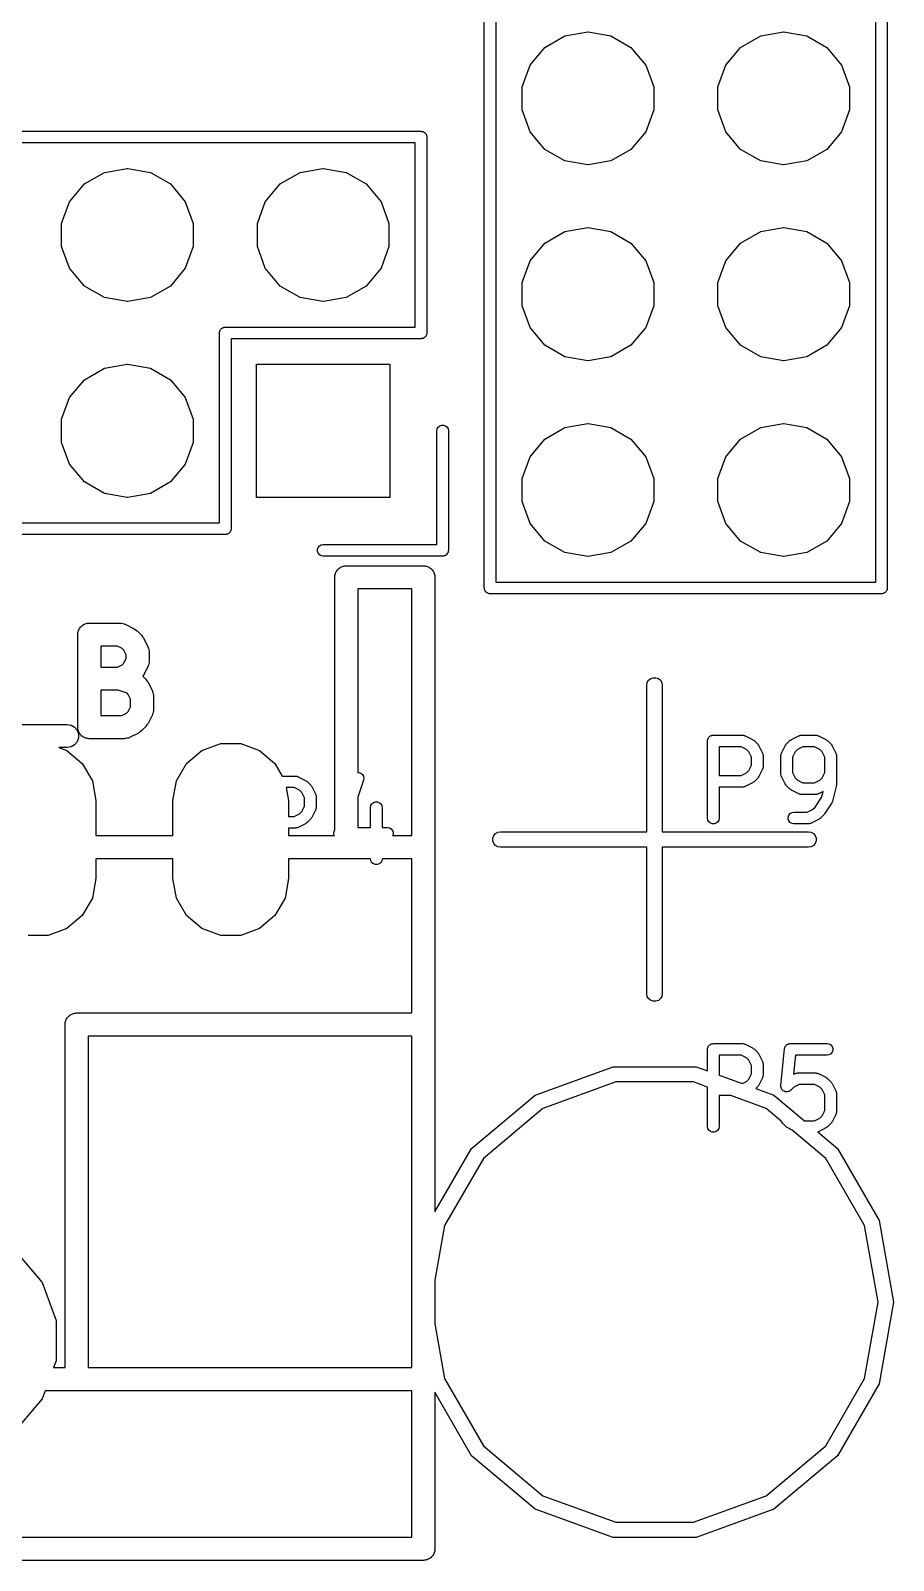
# Model space of a CAD drawing. Extents: x -2.2 to 86.5, y -78.6 to 9.2.
# Drawn here: x 64.9 to 76.1, y -75.35 to -55.51 of the extents above; entities that cross this region are included whole.
import ezdxf

# ---------------------------------------------------------------- set-up
doc = ezdxf.new("R2010")
doc.units = 0
doc.header["$MEASUREMENT"] = 0
doc.layers.add('BLACK', color=7, linetype='CONTINUOUS')

msp = doc.modelspace()

# ---------------------------------------------------------------- linework, layer by layer
at = {"layer": 'Black'}
for p, q in [((76.021, -42.418), (76.021, -62.738)), ((75.871, -62.663), (75.871, -42.493)), ((70.791, -62.738), (70.791, -44.958)), ((70.941, -45.033), (70.941, -62.663)), ((71.8373, -55.5765), (72.1327, -55.5244)), ((72.1327, -55.5244), (72.1393, -55.5244)), ((72.1393, -55.5244), (72.4347, -55.5765)), ((74.3773, -55.5765), (74.6727, -55.5244)), ((74.6727, -55.5244), (74.6793, -55.5244)), ((74.6793, -55.5244), (74.9747, -55.5765)), ((71.3848, -55.9562), (71.5776, -55.7264)), ((71.5776, -55.7264), (71.8373, -55.5765)), ((72.4347, -55.5765), (72.6944, -55.7264)), ((72.6944, -55.7264), (72.8872, -55.9562)), ((73.9248, -55.9562), (74.1176, -55.7264)), ((74.1176, -55.7264), (74.3773, -55.5765)), ((74.9747, -55.5765), (75.2344, -55.7264)), ((75.2344, -55.7264), (75.4272, -55.9562)), ((71.2822, -56.238), (71.3848, -55.9562)), ((72.8872, -55.9562), (72.9898, -56.238)), ((73.8222, -56.238), (73.9248, -55.9562)), ((75.4272, -55.9562), (75.5298, -56.238)), ((71.2822, -56.538), (71.2822, -56.238)), ((72.9898, -56.238), (72.9898, -56.538)), ((73.8222, -56.538), (73.8222, -56.238)), ((75.5298, -56.238), (75.5298, -56.538)), ((71.3848, -56.8198), (71.2822, -56.538)), ((72.9898, -56.538), (72.8872, -56.8198)), ((73.9248, -56.8198), (73.8222, -56.538)), ((75.5298, -56.538), (75.4272, -56.8198)), ((54.73, -56.815), (69.97, -56.815)), ((69.97, -56.815), (69.9765, -56.8161)), ((69.9765, -56.8161), (69.983, -56.8161)), ((69.983, -56.8161), (69.9892, -56.8184)), ((69.9892, -56.8184), (69.9957, -56.8195)), ((69.9957, -56.8195), (70.0013, -56.8228)), ((70.0013, -56.8228), (70.0075, -56.825)), ((70.0075, -56.825), (70.0125, -56.8293)), ((70.0125, -56.8293), (70.0182, -56.8325)), ((70.0182, -56.8325), (70.0224, -56.8376)), ((70.0224, -56.8376), (70.0275, -56.8418)), ((70.0275, -56.8418), (70.0307, -56.8475)), ((70.0307, -56.8475), (70.035, -56.8525)), ((70.035, -56.8525), (70.0372, -56.8587)), ((70.0372, -56.8587), (70.0405, -56.8643)), ((70.0405, -56.8643), (70.0416, -56.8708)), ((70.0416, -56.8708), (70.0439, -56.877)), ((70.0439, -56.877), (70.0439, -56.8835)), ((70.0439, -56.8835), (70.045, -56.89)), ((70.045, -56.89), (70.045, -59.43)), ((71.5776, -57.0496), (71.3848, -56.8198)), ((72.8872, -56.8198), (72.6944, -57.0496)), ((74.1176, -57.0496), (73.9248, -56.8198)), ((75.4272, -56.8198), (75.2344, -57.0496)), ((69.895, -56.965), (54.805, -56.965)), ((69.895, -59.355), (69.895, -56.965)), ((71.8373, -57.1995), (71.5776, -57.0496)), ((72.6944, -57.0496), (72.4347, -57.1995)), ((74.3773, -57.1995), (74.1176, -57.0496)), ((75.2344, -57.0496), (74.9747, -57.1995)), ((65.8613, -57.3485), (66.1567, -57.2964)), ((66.1567, -57.2964), (66.1633, -57.2964)), ((66.1633, -57.2964), (66.4587, -57.3485)), ((68.4013, -57.3485), (68.6967, -57.2964)), ((68.6967, -57.2964), (68.7033, -57.2964)), ((68.7033, -57.2964), (68.9987, -57.3485)), ((72.1327, -57.2516), (71.8373, -57.1995)), ((72.1393, -57.2516), (72.1327, -57.2516)), ((72.4347, -57.1995), (72.1393, -57.2516)), ((74.6727, -57.2516), (74.3773, -57.1995)), ((74.6793, -57.2516), (74.6727, -57.2516)), ((74.9747, -57.1995), (74.6793, -57.2516)), ((65.4088, -57.7282), (65.6016, -57.4984)), ((65.6016, -57.4984), (65.8613, -57.3485)), ((66.4587, -57.3485), (66.7184, -57.4984)), ((66.7184, -57.4984), (66.9112, -57.7282)), ((67.9488, -57.7282), (68.1416, -57.4984)), ((68.1416, -57.4984), (68.4013, -57.3485)), ((68.9987, -57.3485), (69.2584, -57.4984)), ((69.2584, -57.4984), (69.4512, -57.7282)), ((65.3062, -58.01), (65.4088, -57.7282)), ((66.9112, -57.7282), (67.0138, -58.01)), ((67.8462, -58.01), (67.9488, -57.7282)), ((69.4512, -57.7282), (69.5538, -58.01)), ((65.3062, -58.31), (65.3062, -58.01)), ((67.0138, -58.01), (67.0138, -58.31)), ((67.8462, -58.31), (67.8462, -58.01)), ((69.5538, -58.01), (69.5538, -58.31)), ((71.5776, -58.2664), (71.8373, -58.1165)), ((71.8373, -58.1165), (72.1327, -58.0644)), ((72.1327, -58.0644), (72.1393, -58.0644)), ((72.1393, -58.0644), (72.4347, -58.1165)), ((72.4347, -58.1165), (72.6944, -58.2664)), ((74.1176, -58.2664), (74.3773, -58.1165)), ((74.3773, -58.1165), (74.6727, -58.0644)), ((74.6727, -58.0644), (74.6793, -58.0644)), ((74.6793, -58.0644), (74.9747, -58.1165)), ((74.9747, -58.1165), (75.2344, -58.2664)), ((65.4088, -58.5918), (65.3062, -58.31)), ((67.0138, -58.31), (66.9112, -58.5918)), ((67.9488, -58.5918), (67.8462, -58.31)), ((69.5538, -58.31), (69.4512, -58.5918)), ((71.3848, -58.4962), (71.5776, -58.2664)), ((72.6944, -58.2664), (72.8872, -58.4962)), ((73.9248, -58.4962), (74.1176, -58.2664)), ((75.2344, -58.2664), (75.4272, -58.4962)), ((71.2822, -58.778), (71.3848, -58.4962)), ((72.8872, -58.4962), (72.9898, -58.778)), ((73.8222, -58.778), (73.9248, -58.4962)), ((75.4272, -58.4962), (75.5298, -58.778)), ((65.6016, -58.8216), (65.4088, -58.5918)), ((66.9112, -58.5918), (66.7184, -58.8216)), ((68.1416, -58.8216), (67.9488, -58.5918)), ((69.4512, -58.5918), (69.2584, -58.8216)), ((65.8613, -58.9715), (65.6016, -58.8216)), ((66.7184, -58.8216), (66.4587, -58.9715)), ((68.4013, -58.9715), (68.1416, -58.8216)), ((69.2584, -58.8216), (68.9987, -58.9715)), ((71.2822, -59.078), (71.2822, -58.778)), ((72.9898, -58.778), (72.9898, -59.078)), ((73.8222, -59.078), (73.8222, -58.778)), ((75.5298, -58.778), (75.5298, -59.078)), ((66.1567, -59.0236), (65.8613, -58.9715)), ((66.1633, -59.0236), (66.1567, -59.0236)), ((66.4587, -58.9715), (66.1633, -59.0236)), ((68.6967, -59.0236), (68.4013, -58.9715)), ((68.7033, -59.0236), (68.6967, -59.0236)), ((68.9987, -58.9715), (68.7033, -59.0236)), ((71.3848, -59.3598), (71.2822, -59.078)), ((72.9898, -59.078), (72.8872, -59.3598)), ((73.9248, -59.3598), (73.8222, -59.078)), ((75.5298, -59.078), (75.4272, -59.3598)), ((67.355, -59.43), (67.3561, -59.4235)), ((67.355, -61.895), (67.355, -59.43)), ((67.3561, -59.417), (67.3584, -59.4108)), ((67.3561, -59.4235), (67.3561, -59.417)), ((67.3584, -59.4108), (67.3595, -59.4043)), ((67.3595, -59.4043), (67.3628, -59.3987)), ((67.3628, -59.3987), (67.365, -59.3925)), ((67.365, -59.3925), (67.3693, -59.3875)), ((67.3693, -59.3875), (67.3725, -59.3818)), ((67.3725, -59.3818), (67.3776, -59.3776)), ((67.3776, -59.3776), (67.3818, -59.3725)), ((67.3818, -59.3725), (67.3875, -59.3693)), ((67.3875, -59.3693), (67.3925, -59.365)), ((67.3925, -59.365), (67.3987, -59.3628)), ((67.3987, -59.3628), (67.4043, -59.3595)), ((67.4043, -59.3595), (67.4108, -59.3584)), ((67.4108, -59.3584), (67.417, -59.3561)), ((67.417, -59.3561), (67.4235, -59.3561)), ((67.4235, -59.3561), (67.43, -59.355)), ((67.43, -59.355), (69.895, -59.355)), ((69.97, -59.505), (67.505, -59.505)), ((67.505, -59.505), (67.505, -61.97)), ((69.9765, -59.5039), (69.97, -59.505)), ((69.983, -59.5039), (69.9765, -59.5039)), ((69.9892, -59.5016), (69.983, -59.5039)), ((69.9957, -59.5005), (69.9892, -59.5016)), ((70.0013, -59.4972), (69.9957, -59.5005)), ((70.0075, -59.495), (70.0013, -59.4972)), ((70.0125, -59.4907), (70.0075, -59.495)), ((70.0182, -59.4875), (70.0125, -59.4907)), ((70.0224, -59.4824), (70.0182, -59.4875)), ((70.0275, -59.4782), (70.0224, -59.4824)), ((70.0307, -59.4725), (70.0275, -59.4782)), ((70.035, -59.4675), (70.0307, -59.4725)), ((70.0372, -59.4613), (70.035, -59.4675)), ((70.0405, -59.4557), (70.0372, -59.4613)), ((70.0416, -59.4492), (70.0405, -59.4557)), ((70.0439, -59.443), (70.0416, -59.4492)), ((70.045, -59.43), (70.0439, -59.4365)), ((70.0439, -59.4365), (70.0439, -59.443)), ((71.5776, -59.5896), (71.3848, -59.3598)), ((72.8872, -59.3598), (72.6944, -59.5896)), ((74.1176, -59.5896), (73.9248, -59.3598)), ((75.4272, -59.3598), (75.2344, -59.5896)), ((71.8373, -59.7395), (71.5776, -59.5896)), ((72.6944, -59.5896), (72.4347, -59.7395)), ((74.3773, -59.7395), (74.1176, -59.5896)), ((75.2344, -59.5896), (74.9747, -59.7395)), ((65.6016, -60.0384), (65.8613, -59.8885)), ((65.8613, -59.8885), (66.1567, -59.8364)), ((66.1567, -59.8364), (66.1633, -59.8364)), ((66.1633, -59.8364), (66.4587, -59.8885)), ((66.4587, -59.8885), (66.7184, -60.0384)), ((67.8364, -61.5636), (67.8364, -59.8364)), ((67.8364, -59.8364), (69.5636, -59.8364)), ((69.5636, -59.8364), (69.5636, -61.5636)), ((72.1327, -59.7916), (71.8373, -59.7395)), ((72.1393, -59.7916), (72.1327, -59.7916)), ((72.4347, -59.7395), (72.1393, -59.7916)), ((74.6727, -59.7916), (74.3773, -59.7395)), ((74.6793, -59.7916), (74.6727, -59.7916)), ((74.9747, -59.7395), (74.6793, -59.7916)), ((65.4088, -60.2682), (65.6016, -60.0384)), ((66.7184, -60.0384), (66.9112, -60.2682)), ((65.3062, -60.55), (65.4088, -60.2682)), ((66.9112, -60.2682), (67.0138, -60.55)), ((65.3062, -60.85), (65.3062, -60.55)), ((67.0138, -60.55), (67.0138, -60.85)), ((70.175, -60.7), (70.1795, -60.6743)), ((70.175, -62.175), (70.175, -60.7)), ((70.1795, -60.6743), (70.1925, -60.6518)), ((70.1925, -60.6518), (70.2125, -60.635)), ((70.2125, -60.635), (70.237, -60.6261)), ((70.237, -60.6261), (70.263, -60.6261)), ((70.263, -60.6261), (70.2875, -60.635)), ((70.2875, -60.635), (70.3075, -60.6518)), ((70.3075, -60.6518), (70.3205, -60.6743)), ((70.3205, -60.6743), (70.325, -60.7)), ((70.325, -60.7), (70.325, -62.25)), ((71.5776, -60.8064), (71.8373, -60.6565)), ((71.8373, -60.6565), (72.1327, -60.6044)), ((72.1327, -60.6044), (72.1393, -60.6044)), ((72.1393, -60.6044), (72.4347, -60.6565)), ((72.4347, -60.6565), (72.6944, -60.8064)), ((74.1176, -60.8064), (74.3773, -60.6565)), ((74.3773, -60.6565), (74.6727, -60.6044)), ((74.6727, -60.6044), (74.6793, -60.6044)), ((74.6793, -60.6044), (74.9747, -60.6565)), ((74.9747, -60.6565), (75.2344, -60.8064)), ((65.4088, -61.1318), (65.3062, -60.85)), ((67.0138, -60.85), (66.9112, -61.1318)), ((71.3848, -61.0362), (71.5776, -60.8064)), ((72.6944, -60.8064), (72.8872, -61.0362)), ((73.9248, -61.0362), (74.1176, -60.8064)), ((75.2344, -60.8064), (75.4272, -61.0362)), ((71.2822, -61.318), (71.3848, -61.0362)), ((72.8872, -61.0362), (72.9898, -61.318)), ((73.8222, -61.318), (73.9248, -61.0362)), ((75.4272, -61.0362), (75.5298, -61.318)), ((65.6016, -61.3616), (65.4088, -61.1318)), ((66.9112, -61.1318), (66.7184, -61.3616)), ((65.8613, -61.5115), (65.6016, -61.3616)), ((66.7184, -61.3616), (66.4587, -61.5115)), ((71.2822, -61.618), (71.2822, -61.318)), ((72.9898, -61.318), (72.9898, -61.618)), ((73.8222, -61.618), (73.8222, -61.318)), ((75.5298, -61.318), (75.5298, -61.618)), ((66.1567, -61.5636), (65.8613, -61.5115)), ((66.1633, -61.5636), (66.1567, -61.5636)), ((66.4587, -61.5115), (66.1633, -61.5636)), ((69.5636, -61.5636), (67.8364, -61.5636)), ((71.3848, -61.8998), (71.2822, -61.618)), ((72.9898, -61.618), (72.8872, -61.8998)), ((73.9248, -61.8998), (73.8222, -61.618)), ((75.5298, -61.618), (75.4272, -61.8998)), ((54.805, -61.895), (67.355, -61.895)), ((71.5776, -62.1296), (71.3848, -61.8998)), ((72.8872, -61.8998), (72.6944, -62.1296)), ((74.1176, -62.1296), (73.9248, -61.8998)), ((75.4272, -61.8998), (75.2344, -62.1296)), ((67.43, -62.045), (54.73, -62.045)), ((67.4365, -62.0439), (67.43, -62.045)), ((67.443, -62.0439), (67.4365, -62.0439)), ((67.4492, -62.0416), (67.443, -62.0439)), ((67.4557, -62.0405), (67.4492, -62.0416)), ((67.4613, -62.0372), (67.4557, -62.0405)), ((67.4675, -62.035), (67.4613, -62.0372)), ((67.4725, -62.0307), (67.4675, -62.035)), ((67.4782, -62.0275), (67.4725, -62.0307)), ((67.4824, -62.0224), (67.4782, -62.0275)), ((67.4875, -62.0182), (67.4824, -62.0224)), ((67.4907, -62.0125), (67.4875, -62.0182)), ((67.495, -62.0075), (67.4907, -62.0125)), ((67.4972, -62.0013), (67.495, -62.0075)), ((67.5005, -61.9957), (67.4972, -62.0013)), ((67.5016, -61.9892), (67.5005, -61.9957)), ((67.5039, -61.983), (67.5016, -61.9892)), ((67.505, -61.97), (67.5039, -61.9765)), ((67.5039, -61.9765), (67.5039, -61.983)), ((68.6261, -62.237), (68.635, -62.2125)), ((68.6261, -62.263), (68.6261, -62.237)), ((68.635, -62.2875), (68.6261, -62.263)), ((68.635, -62.2125), (68.6518, -62.1925)), ((68.6518, -62.3075), (68.635, -62.2875)), ((68.6518, -62.1925), (68.6743, -62.1795)), ((68.6743, -62.1795), (68.7, -62.175)), ((68.7, -62.175), (70.175, -62.175)), ((70.3075, -62.2982), (70.3024, -62.3024)), ((70.3107, -62.2925), (70.3075, -62.2982)), ((70.315, -62.2875), (70.3107, -62.2925)), ((70.3172, -62.2813), (70.315, -62.2875)), ((70.3205, -62.2757), (70.3172, -62.2813)), ((70.3216, -62.2692), (70.3205, -62.2757)), ((70.3239, -62.263), (70.3216, -62.2692)), ((70.325, -62.25), (70.3239, -62.2565)), ((70.3239, -62.2565), (70.3239, -62.263)), ((71.8373, -62.2795), (71.5776, -62.1296)), ((72.1327, -62.3316), (71.8373, -62.2795)), ((72.4347, -62.2795), (72.1393, -62.3316)), ((72.6944, -62.1296), (72.4347, -62.2795)), ((74.3773, -62.2795), (74.1176, -62.1296)), ((74.6727, -62.3316), (74.3773, -62.2795)), ((74.9747, -62.2795), (74.6793, -62.3316)), ((75.2344, -62.1296), (74.9747, -62.2795)), ((68.6743, -62.3205), (68.6518, -62.3075)), ((68.7, -62.325), (68.6743, -62.3205)), ((70.25, -62.325), (68.7, -62.325)), ((68.8851, -62.5036), (68.8951, -62.4951)), ((68.8951, -62.4951), (68.9036, -62.4851)), ((68.9036, -62.4851), (68.9149, -62.4785)), ((68.9149, -62.4785), (68.925, -62.4701)), ((68.925, -62.4701), (68.9373, -62.4656)), ((68.9373, -62.4656), (68.9487, -62.459)), ((68.9487, -62.459), (68.9616, -62.4568)), ((68.9616, -62.4568), (68.974, -62.4523)), ((68.974, -62.4523), (68.9871, -62.4523)), ((68.9871, -62.4523), (69, -62.45)), ((69, -62.45), (70, -62.45)), ((70, -62.45), (70.0129, -62.4523)), ((70.0129, -62.4523), (70.026, -62.4523)), ((70.026, -62.4523), (70.0384, -62.4568)), ((70.0384, -62.4568), (70.0513, -62.459)), ((70.0513, -62.459), (70.0627, -62.4656)), ((70.0627, -62.4656), (70.075, -62.4701)), ((70.075, -62.4701), (70.0851, -62.4785)), ((70.0851, -62.4785), (70.0964, -62.4851)), ((70.0964, -62.4851), (70.1049, -62.4951)), ((70.1049, -62.4951), (70.1149, -62.5036)), ((70.2565, -62.3239), (70.25, -62.325)), ((70.263, -62.3239), (70.2565, -62.3239)), ((70.2692, -62.3216), (70.263, -62.3239)), ((70.2757, -62.3205), (70.2692, -62.3216)), ((70.2813, -62.3172), (70.2757, -62.3205)), ((70.2875, -62.315), (70.2813, -62.3172)), ((70.2925, -62.3107), (70.2875, -62.315)), ((70.2982, -62.3075), (70.2925, -62.3107)), ((70.3024, -62.3024), (70.2982, -62.3075)), ((72.1393, -62.3316), (72.1327, -62.3316)), ((74.6793, -62.3316), (74.6727, -62.3316)), ((68.85, -62.6), (68.8523, -62.5871)), ((68.85, -65.8747), (68.85, -62.6)), ((68.8523, -62.574), (68.8568, -62.5616)), ((68.8523, -62.5871), (68.8523, -62.574)), ((68.8568, -62.5616), (68.859, -62.5487)), ((68.859, -62.5487), (68.8656, -62.5373)), ((68.8656, -62.5373), (68.8701, -62.525)), ((68.8701, -62.525), (68.8785, -62.5149)), ((68.8785, -62.5149), (68.8851, -62.5036)), ((70.1149, -62.5036), (70.1215, -62.5149)), ((70.1215, -62.5149), (70.1299, -62.525)), ((70.1299, -62.525), (70.1344, -62.5373)), ((70.1344, -62.5373), (70.141, -62.5487)), ((70.141, -62.5487), (70.1432, -62.5616)), ((70.1432, -62.5616), (70.1477, -62.574)), ((70.1477, -62.574), (70.1477, -62.5871)), ((70.1477, -62.5871), (70.15, -62.6)), ((70.15, -62.6), (70.15, -70.8305)), ((70.941, -62.663), (75.871, -62.663)), ((69.15, -62.75), (69.15, -65.1309)), ((69.85, -62.75), (69.15, -62.75)), ((69.85, -65.95), (69.85, -62.75)), ((70.7921, -62.7445), (70.791, -62.738)), ((70.7921, -62.751), (70.7921, -62.7445)), ((70.7944, -62.7572), (70.7921, -62.751)), ((70.7955, -62.7637), (70.7944, -62.7572)), ((70.7988, -62.7693), (70.7955, -62.7637)), ((70.801, -62.7755), (70.7988, -62.7693)), ((70.8053, -62.7805), (70.801, -62.7755)), ((70.8085, -62.7862), (70.8053, -62.7805)), ((70.8136, -62.7904), (70.8085, -62.7862)), ((70.8178, -62.7955), (70.8136, -62.7904)), ((70.8235, -62.7987), (70.8178, -62.7955)), ((70.8285, -62.803), (70.8235, -62.7987)), ((70.8347, -62.8052), (70.8285, -62.803)), ((70.8403, -62.8085), (70.8347, -62.8052)), ((70.8468, -62.8096), (70.8403, -62.8085)), ((70.853, -62.8119), (70.8468, -62.8096)), ((70.8595, -62.8119), (70.853, -62.8119)), ((70.866, -62.813), (70.8595, -62.8119)), ((75.946, -62.813), (70.866, -62.813)), ((75.9525, -62.8119), (75.946, -62.813)), ((75.959, -62.8119), (75.9525, -62.8119)), ((75.9652, -62.8096), (75.959, -62.8119)), ((75.9717, -62.8085), (75.9652, -62.8096)), ((75.9773, -62.8052), (75.9717, -62.8085)), ((75.9835, -62.803), (75.9773, -62.8052)), ((75.9885, -62.7987), (75.9835, -62.803)), ((75.9942, -62.7955), (75.9885, -62.7987)), ((75.9984, -62.7904), (75.9942, -62.7955)), ((76.0035, -62.7862), (75.9984, -62.7904)), ((76.0067, -62.7805), (76.0035, -62.7862)), ((76.011, -62.7755), (76.0067, -62.7805)), ((76.0132, -62.7693), (76.011, -62.7755)), ((76.0165, -62.7637), (76.0132, -62.7693)), ((76.0176, -62.7572), (76.0165, -62.7637)), ((76.0199, -62.751), (76.0176, -62.7572)), ((76.021, -62.738), (76.0199, -62.7445)), ((76.0199, -62.7445), (76.0199, -62.751)), ((65.5211, -63.3045), (65.5233, -63.2916)), ((65.5233, -63.2916), (65.5299, -63.2802)), ((65.5299, -63.2802), (65.5344, -63.2679)), ((65.5344, -63.2679), (65.5428, -63.2578)), ((65.5428, -63.2578), (65.5494, -63.2464)), ((65.5494, -63.2464), (65.5594, -63.238)), ((65.5594, -63.238), (65.5679, -63.2279)), ((65.5679, -63.2279), (65.5792, -63.2214)), ((65.5792, -63.2214), (65.5893, -63.213)), ((65.5893, -63.213), (65.6016, -63.2085)), ((65.6016, -63.2085), (65.613, -63.2019)), ((65.613, -63.2019), (65.6259, -63.1996)), ((65.6259, -63.1996), (65.6382, -63.1951)), ((65.6382, -63.1951), (65.6514, -63.1951)), ((65.6514, -63.1951), (65.6643, -63.1929)), ((65.6643, -63.1929), (66.0643, -63.1929)), ((66.0643, -63.1929), (66.0728, -63.1944)), ((66.0728, -63.1944), (66.0814, -63.1938)), ((66.0814, -63.1938), (66.0983, -63.1989)), ((66.0983, -63.1989), (66.1156, -63.2019)), ((66.1156, -63.2019), (66.1231, -63.2062)), ((66.1231, -63.2062), (66.1314, -63.2087)), ((66.1314, -63.2087), (66.2457, -63.2658)), ((66.2457, -63.2658), (66.265, -63.2802)), ((66.265, -63.2802), (66.2846, -63.2939)), ((65.5143, -63.3429), (65.5166, -63.3299)), ((65.5143, -64.5429), (65.5143, -63.3429)), ((65.5166, -63.3168), (65.5211, -63.3045)), ((65.5166, -63.3299), (65.5166, -63.3168)), ((66.2846, -63.2939), (66.3418, -63.3511)), ((66.3418, -63.3511), (66.3556, -63.3708)), ((66.3556, -63.3708), (66.3699, -63.3901)), ((66.3699, -63.3901), (66.427, -63.5043)), ((65.8143, -63.4929), (65.8143, -63.7643)), ((66.0289, -63.4929), (65.8143, -63.4929)), ((66.0897, -63.5233), (66.0289, -63.4929)), ((66.1124, -63.546), (66.0897, -63.5233)), ((66.1429, -63.6068), (66.1124, -63.546)), ((66.1124, -63.7111), (66.1429, -63.6503)), ((66.1429, -63.6503), (66.1429, -63.6068)), ((66.427, -63.5043), (66.4295, -63.5126)), ((66.4295, -63.5126), (66.4338, -63.5201)), ((66.4338, -63.5201), (66.4369, -63.5374)), ((66.4369, -63.5374), (66.4419, -63.5543)), ((66.4419, -63.5543), (66.4414, -63.5629)), ((66.4414, -63.5629), (66.4429, -63.5714)), ((66.4429, -63.6857), (66.4414, -63.6942)), ((66.4429, -63.5714), (66.4429, -63.6857)), ((65.8143, -63.7643), (66.0289, -63.7643)), ((66.0289, -63.7643), (66.0897, -63.7339)), ((66.0897, -63.7339), (66.1124, -63.7111)), ((66.3699, -63.8671), (66.3586, -63.8822)), ((66.3586, -63.8822), (66.3989, -63.9225)), ((66.427, -63.7528), (66.3699, -63.8671)), ((66.4295, -63.7445), (66.427, -63.7528)), ((66.4338, -63.737), (66.4295, -63.7445)), ((66.4369, -63.7197), (66.4338, -63.737)), ((66.4419, -63.7029), (66.4369, -63.7197)), ((66.4414, -63.6942), (66.4419, -63.7029)), ((65.8143, -64.0643), (65.8143, -64.3929)), ((66.0399, -64.0643), (65.8143, -64.0643)), ((66.1547, -64.1025), (66.0399, -64.0643)), ((66.3989, -63.9225), (66.4127, -63.9422)), ((66.4127, -63.9422), (66.427, -63.9615)), ((66.427, -63.9615), (66.4842, -64.0758)), ((66.4842, -64.0758), (66.4866, -64.0841)), ((66.4866, -64.0841), (66.491, -64.0916)), ((72.9, -64), (72.906, -63.9658)), ((72.9, -65.9), (72.9, -64)), ((72.906, -63.9658), (72.9234, -63.9357)), ((72.9234, -63.9357), (72.95, -63.9134)), ((72.95, -63.9134), (72.9826, -63.9015)), ((72.9826, -63.9015), (73.0174, -63.9015)), ((73.0174, -63.9015), (73.05, -63.9134)), ((73.05, -63.9134), (73.0766, -63.9357)), ((73.0766, -63.9357), (73.094, -63.9658)), ((73.094, -63.9658), (73.1, -64)), ((73.1, -64), (73.1, -65.9)), ((66.1696, -64.1174), (66.1547, -64.1025)), ((66.2, -64.1783), (66.1696, -64.1174)), ((66.1696, -64.3397), (66.2, -64.2789)), ((66.2, -64.2789), (66.2, -64.1783)), ((66.491, -64.0916), (66.494, -64.1089)), ((66.494, -64.1089), (66.499, -64.1257)), ((66.499, -64.1257), (66.4985, -64.1343)), ((66.4985, -64.1343), (66.5, -64.1429)), ((66.5, -64.1429), (66.5, -64.3143)), ((65.8143, -64.3929), (66.086, -64.3929)), ((66.086, -64.3929), (66.1469, -64.3624)), ((66.1469, -64.3624), (66.1696, -64.3397)), ((66.4842, -64.3814), (66.427, -64.4957)), ((66.4866, -64.3731), (66.4842, -64.3814)), ((66.491, -64.3656), (66.4866, -64.3731)), ((66.494, -64.3483), (66.491, -64.3656)), ((66.499, -64.3314), (66.494, -64.3483)), ((66.5, -64.3143), (66.4985, -64.3228)), ((66.4985, -64.3228), (66.499, -64.3314)), ((64.4643, -64.5071), (65.3786, -64.5071)), ((65.3786, -64.5071), (65.4299, -64.5162)), ((65.4299, -64.5162), (65.475, -64.5422)), ((65.475, -64.5422), (65.5085, -64.5821)), ((65.5085, -64.5821), (65.5263, -64.6311)), ((65.5166, -64.5558), (65.5143, -64.5429)), ((65.5166, -64.5689), (65.5166, -64.5558)), ((65.5211, -64.5812), (65.5166, -64.5689)), ((65.5233, -64.5942), (65.5211, -64.5812)), ((65.5299, -64.6055), (65.5233, -64.5942)), ((65.5263, -64.6311), (65.5263, -64.6832)), ((65.5344, -64.6179), (65.5299, -64.6055)), ((65.5428, -64.6279), (65.5344, -64.6179)), ((65.5494, -64.6393), (65.5428, -64.6279)), ((65.5594, -64.6477), (65.5494, -64.6393)), ((65.5679, -64.6578), (65.5594, -64.6477)), ((65.5792, -64.6643), (65.5679, -64.6578)), ((65.5893, -64.6728), (65.5792, -64.6643)), ((65.6016, -64.6772), (65.5893, -64.6728)), ((65.613, -64.6838), (65.6016, -64.6772)), ((66.1802, -64.6795), (66.1727, -64.6838)), ((66.1885, -64.677), (66.1802, -64.6795)), ((66.3028, -64.6199), (66.1885, -64.677)), ((66.3221, -64.6056), (66.3028, -64.6199)), ((66.3418, -64.5918), (66.3221, -64.6056)), ((66.3989, -64.5346), (66.3418, -64.5918)), ((66.4127, -64.515), (66.3989, -64.5346)), ((66.427, -64.4957), (66.4127, -64.515)), ((73.697, -64.6849), (73.7012, -64.6799)), ((73.7012, -64.6799), (73.7045, -64.6742)), ((73.7045, -64.6742), (73.7095, -64.67)), ((73.7095, -64.67), (73.7137, -64.6649)), ((73.7137, -64.6649), (73.7194, -64.6616)), ((73.7194, -64.6616), (73.7244, -64.6574)), ((73.7244, -64.6574), (73.7306, -64.6552)), ((73.7306, -64.6552), (73.7363, -64.6519)), ((73.7363, -64.6519), (73.7427, -64.6508)), ((73.7427, -64.6508), (73.7489, -64.6485)), ((73.7489, -64.6485), (73.7554, -64.6485)), ((73.7554, -64.6485), (73.7619, -64.6474)), ((73.7619, -64.6474), (74.1429, -64.6474)), ((74.1429, -64.6474), (74.1471, -64.6481)), ((74.1471, -64.6481), (74.1514, -64.6479)), ((74.1514, -64.6479), (74.1599, -64.6504)), ((74.1599, -64.6504), (74.1685, -64.6519)), ((74.1685, -64.6519), (74.1723, -64.6541)), ((74.1723, -64.6541), (74.1764, -64.6553)), ((74.1764, -64.6553), (74.2716, -64.7029)), ((74.776, -64.7029), (74.8712, -64.6553)), ((74.8712, -64.6553), (74.8754, -64.6541)), ((74.8754, -64.6541), (74.8791, -64.6519)), ((74.8791, -64.6519), (74.8878, -64.6504)), ((74.8878, -64.6504), (74.8962, -64.6479)), ((74.8962, -64.6479), (74.9005, -64.6481)), ((74.9005, -64.6481), (74.9048, -64.6474)), ((74.9048, -64.6474), (75.0952, -64.6474)), ((75.0952, -64.6474), (75.0995, -64.6481)), ((75.0995, -64.6481), (75.1038, -64.6479)), ((75.1038, -64.6479), (75.1122, -64.6504)), ((75.1122, -64.6504), (75.1209, -64.6519)), ((75.1209, -64.6519), (75.1246, -64.6541)), ((75.1246, -64.6541), (75.1288, -64.6553)), ((75.1288, -64.6553), (75.224, -64.7029)), ((65.3786, -64.8071), (65.269, -64.8071)), ((65.269, -64.8071), (65.375, -64.8457)), ((65.375, -64.8457), (65.5745, -65.0131)), ((65.4299, -64.7981), (65.3786, -64.8071)), ((65.475, -64.772), (65.4299, -64.7981)), ((65.5085, -64.7321), (65.475, -64.772)), ((65.5263, -64.6832), (65.5085, -64.7321)), ((65.6259, -64.6861), (65.613, -64.6838)), ((65.6382, -64.6906), (65.6259, -64.6861)), ((65.6514, -64.6906), (65.6382, -64.6906)), ((65.6643, -64.6929), (65.6514, -64.6906)), ((66.1214, -64.6929), (65.6643, -64.6929)), ((66.1299, -64.6914), (66.1214, -64.6929)), ((66.1386, -64.6919), (66.1299, -64.6914)), ((66.1554, -64.6869), (66.1386, -64.6919)), ((66.1727, -64.6838), (66.1554, -64.6869)), ((66.9255, -65.0131), (67.125, -64.8457)), ((67.125, -64.8457), (67.3698, -64.7566)), ((67.3698, -64.7566), (67.6302, -64.7566)), ((67.6302, -64.7566), (67.875, -64.8457)), ((67.875, -64.8457), (68.0745, -65.0131)), ((73.6869, -64.7224), (73.688, -64.7159)), ((73.6869, -65.7224), (73.6869, -64.7224)), ((73.688, -64.7094), (73.6903, -64.7032)), ((73.688, -64.7159), (73.688, -64.7094)), ((73.6903, -64.7032), (73.6914, -64.6967)), ((73.6914, -64.6967), (73.6947, -64.691)), ((73.6947, -64.691), (73.697, -64.6849)), ((73.8369, -64.7974), (73.8369, -65.1712)), ((74.1252, -64.7974), (73.8369, -64.7974)), ((74.1937, -64.8316), (74.1252, -64.7974)), ((74.2241, -64.862), (74.1937, -64.8316)), ((74.2583, -64.9306), (74.2241, -64.862)), ((74.2716, -64.7029), (74.2813, -64.7101)), ((74.2813, -64.7101), (74.2911, -64.717)), ((74.2911, -64.717), (74.3387, -64.7646)), ((74.3387, -64.7646), (74.3456, -64.7744)), ((74.3456, -64.7744), (74.3528, -64.7841)), ((74.3528, -64.7841), (74.4004, -64.8793)), ((74.4004, -64.8793), (74.4016, -64.8835)), ((74.646, -64.8835), (74.6472, -64.8793)), ((74.6472, -64.8793), (74.6948, -64.7841)), ((74.6948, -64.7841), (74.702, -64.7744)), ((74.702, -64.7744), (74.7089, -64.7646)), ((74.7089, -64.7646), (74.7565, -64.717)), ((74.7565, -64.717), (74.7663, -64.7101)), ((74.7663, -64.7101), (74.776, -64.7029)), ((74.8235, -64.862), (74.7893, -64.9306)), ((74.854, -64.8316), (74.8235, -64.862)), ((74.9225, -64.7974), (74.854, -64.8316)), ((75.0775, -64.7974), (74.9225, -64.7974)), ((75.1461, -64.8316), (75.0775, -64.7974)), ((75.1765, -64.862), (75.1461, -64.8316)), ((75.2107, -64.9306), (75.1765, -64.862)), ((75.224, -64.7029), (75.2337, -64.7101)), ((75.2337, -64.7101), (75.2435, -64.717)), ((75.2435, -64.717), (75.2911, -64.7646)), ((75.2911, -64.7646), (75.298, -64.7744)), ((75.298, -64.7744), (75.3052, -64.7841)), ((75.3052, -64.7841), (75.3528, -64.8793)), ((75.3528, -64.8793), (75.354, -64.8835)), ((65.5745, -65.0131), (65.7048, -65.2387)), ((66.7952, -65.2387), (66.9255, -65.0131)), ((68.0745, -65.0131), (68.1694, -65.1774)), ((74.2241, -65.1065), (74.2583, -65.038)), ((74.2583, -65.038), (74.2583, -64.9306)), ((74.4016, -64.8835), (74.4038, -64.8872)), ((74.4038, -64.8872), (74.4053, -64.8959)), ((74.4053, -65.0727), (74.4038, -65.0814)), ((74.4053, -64.8959), (74.4078, -64.9043)), ((74.4078, -65.0643), (74.4053, -65.0727)), ((74.4078, -64.9043), (74.4076, -64.9086)), ((74.4076, -64.9086), (74.4083, -64.9129)), ((74.4083, -65.0557), (74.4076, -65.06)), ((74.4076, -65.06), (74.4078, -65.0643)), ((74.4083, -64.9129), (74.4083, -65.0557)), ((74.6393, -64.9129), (74.64, -64.9086)), ((74.6393, -65.151), (74.6393, -64.9129)), ((74.6398, -64.9043), (74.6423, -64.8959)), ((74.64, -64.9086), (74.6398, -64.9043)), ((74.6423, -64.8959), (74.6438, -64.8872)), ((74.6438, -64.8872), (74.646, -64.8835)), ((74.7893, -64.9306), (74.7893, -65.1332)), ((75.2107, -65.1332), (75.2107, -64.9306)), ((75.354, -64.8835), (75.3562, -64.8872)), ((75.3562, -64.8872), (75.3577, -64.8959)), ((75.3577, -64.8959), (75.3602, -64.9043)), ((75.3602, -64.9043), (75.36, -64.9086)), ((75.36, -64.9086), (75.3607, -64.9129)), ((75.3607, -64.9129), (75.3607, -65.2938)), ((65.7048, -65.2387), (65.75, -65.4952)), ((66.75, -65.4952), (66.7952, -65.2387)), ((68.1694, -65.1774), (68.3429, -65.1774)), ((68.3429, -65.1774), (68.3471, -65.1781)), ((68.3471, -65.1781), (68.3514, -65.1779)), ((68.3514, -65.1779), (68.3599, -65.1804)), ((68.3599, -65.1804), (68.3685, -65.1819)), ((68.3685, -65.1819), (68.3723, -65.1841)), ((68.3723, -65.1841), (68.3764, -65.1853)), ((68.3764, -65.1853), (68.4716, -65.2329)), ((68.4716, -65.2329), (68.4813, -65.2401)), ((68.4813, -65.2401), (68.4911, -65.247)), ((68.4911, -65.247), (68.5387, -65.2946)), ((69.15, -65.1309), (69.1634, -65.1306)), ((69.2235, -65.2285), (69.15, -65.4491)), ((69.1634, -65.1306), (69.1881, -65.1388)), ((69.1881, -65.1388), (69.2085, -65.155)), ((69.2085, -65.155), (69.2221, -65.1772)), ((69.2221, -65.1772), (69.2274, -65.2027)), ((69.2274, -65.2027), (69.2235, -65.2285)), ((73.8369, -65.1712), (74.1252, -65.1712)), ((74.1252, -65.1712), (74.1937, -65.1369)), ((74.2716, -65.2657), (74.1764, -65.3133)), ((74.1937, -65.1369), (74.2241, -65.1065)), ((74.2813, -65.2585), (74.2716, -65.2657)), ((74.2911, -65.2516), (74.2813, -65.2585)), ((74.3387, -65.204), (74.2911, -65.2516)), ((74.3456, -65.1942), (74.3387, -65.204)), ((74.3528, -65.1845), (74.3456, -65.1942)), ((74.4004, -65.0893), (74.3528, -65.1845)), ((74.4016, -65.0851), (74.4004, -65.0893)), ((74.4038, -65.0814), (74.4016, -65.0851)), ((74.64, -65.1552), (74.6393, -65.151)), ((74.6398, -65.1595), (74.64, -65.1552)), ((74.6423, -65.1679), (74.6398, -65.1595)), ((74.6438, -65.1766), (74.6423, -65.1679)), ((74.646, -65.1803), (74.6438, -65.1766)), ((74.6472, -65.1845), (74.646, -65.1803)), ((74.6948, -65.2797), (74.6472, -65.1845)), ((74.7893, -65.1332), (74.8235, -65.2018)), ((74.8235, -65.2018), (74.854, -65.2322)), ((74.854, -65.2322), (74.9225, -65.2664)), ((74.9225, -65.2664), (75.0775, -65.2664)), ((75.0775, -65.2664), (75.1461, -65.2322)), ((75.1461, -65.2322), (75.1765, -65.2018)), ((75.1765, -65.2018), (75.2107, -65.1332)), ((68.2204, -65.3274), (68.25, -65.4952)), ((68.3252, -65.3274), (68.2204, -65.3274)), ((68.3937, -65.3616), (68.3252, -65.3274)), ((68.4241, -65.392), (68.3937, -65.3616)), ((68.4583, -65.4606), (68.4241, -65.392)), ((68.4583, -65.568), (68.4583, -65.4606)), ((68.5387, -65.2946), (68.5456, -65.3044)), ((68.5456, -65.3044), (68.5528, -65.3141)), ((68.5528, -65.3141), (68.6004, -65.4093)), ((68.6004, -65.4093), (68.6016, -65.4135)), ((68.6016, -65.4135), (68.6038, -65.4172)), ((68.6038, -65.4172), (68.6053, -65.4259)), ((68.6053, -65.4259), (68.6078, -65.4343)), ((68.6078, -65.4343), (68.6076, -65.4386)), ((68.6076, -65.4386), (68.6083, -65.4429)), ((68.6083, -65.4429), (68.6083, -65.5857)), ((69.15, -65.4491), (69.15, -65.844)), ((74.1429, -65.3212), (73.8369, -65.3212)), ((73.8369, -65.3212), (73.8369, -65.7224)), ((74.1471, -65.3204), (74.1429, -65.3212)), ((74.1514, -65.3207), (74.1471, -65.3204)), ((74.1599, -65.3182), (74.1514, -65.3207)), ((74.1685, -65.3167), (74.1599, -65.3182)), ((74.1723, -65.3145), (74.1685, -65.3167)), ((74.1764, -65.3133), (74.1723, -65.3145)), ((74.702, -65.2894), (74.6948, -65.2797)), ((74.7089, -65.2992), (74.702, -65.2894)), ((74.7565, -65.3468), (74.7089, -65.2992)), ((74.7663, -65.3537), (74.7565, -65.3468)), ((74.776, -65.3609), (74.7663, -65.3537)), ((74.8712, -65.4085), (74.776, -65.3609)), ((74.8754, -65.4097), (74.8712, -65.4085)), ((74.8791, -65.4119), (74.8754, -65.4097)), ((74.8878, -65.4134), (74.8791, -65.4119)), ((74.8962, -65.4159), (74.8878, -65.4134)), ((74.9005, -65.4157), (74.8962, -65.4159)), ((74.9048, -65.4164), (74.9005, -65.4157)), ((75.0952, -65.4164), (74.9048, -65.4164)), ((75.0846, -65.5794), (75.1685, -65.4535)), ((75.0995, -65.4157), (75.0952, -65.4164)), ((75.1038, -65.4159), (75.0995, -65.4157)), ((75.1122, -65.4134), (75.1038, -65.4159)), ((75.1209, -65.4119), (75.1122, -65.4134)), ((75.1246, -65.4097), (75.1209, -65.4119)), ((75.1288, -65.4085), (75.1246, -65.4097)), ((75.187, -65.3794), (75.1288, -65.4085)), ((75.1685, -65.4535), (75.187, -65.3794)), ((75.3585, -65.312), (75.3109, -65.5025)), ((75.3591, -65.3028), (75.3585, -65.312)), ((75.3607, -65.2938), (75.3591, -65.3028)), ((65.75, -65.4952), (65.75, -65.95)), ((66.75, -65.95), (66.75, -65.4952)), ((68.25, -65.4952), (68.25, -65.7012)), ((68.3252, -65.7012), (68.3937, -65.6669)), ((68.3937, -65.6669), (68.4241, -65.6365)), ((68.4241, -65.6365), (68.4583, -65.568)), ((68.6004, -65.6193), (68.5528, -65.7145)), ((68.6016, -65.6151), (68.6004, -65.6193)), ((68.6038, -65.6114), (68.6016, -65.6151)), ((68.6053, -65.6027), (68.6038, -65.6114)), ((68.6078, -65.5943), (68.6053, -65.6027)), ((68.6083, -65.5857), (68.6076, -65.59)), ((68.6076, -65.59), (68.6078, -65.5943)), ((69.3155, -65.5857), (69.32, -65.5601)), ((69.3155, -65.844), (69.3155, -65.5857)), ((69.32, -65.5601), (69.333, -65.5375)), ((69.333, -65.5375), (69.353, -65.5208)), ((69.353, -65.5208), (69.3775, -65.5119)), ((69.3775, -65.5119), (69.4035, -65.5119)), ((69.4035, -65.5119), (69.428, -65.5208)), ((69.428, -65.5208), (69.4479, -65.5375)), ((69.4479, -65.5375), (69.461, -65.5601)), ((69.461, -65.5601), (69.4655, -65.5857)), ((69.4655, -65.5857), (69.4655, -65.844)), ((74.7446, -65.6849), (74.7613, -65.6649)), ((74.7613, -65.6649), (74.7839, -65.6519)), ((74.7839, -65.6519), (74.8095, -65.6474)), ((74.8095, -65.6474), (74.9823, -65.6474)), ((74.9823, -65.6474), (75.0508, -65.6131)), ((75.0508, -65.6131), (75.0846, -65.5794)), ((75.2001, -65.6741), (75.1959, -65.6802)), ((75.2053, -65.6687), (75.2001, -65.6741)), ((75.3005, -65.5259), (75.2053, -65.6687)), ((75.3057, -65.5141), (75.3005, -65.5259)), ((75.3109, -65.5025), (75.3057, -65.5141)), ((68.25, -65.7012), (68.3252, -65.7012)), ((68.3429, -65.8512), (68.25, -65.8512)), ((68.25, -65.8512), (68.25, -65.95)), ((68.3471, -65.8504), (68.3429, -65.8512)), ((68.3514, -65.8507), (68.3471, -65.8504)), ((68.3599, -65.8482), (68.3514, -65.8507)), ((68.3685, -65.8467), (68.3599, -65.8482)), ((68.3723, -65.8445), (68.3685, -65.8467)), ((68.3764, -65.8433), (68.3723, -65.8445)), ((68.4716, -65.7957), (68.3764, -65.8433)), ((68.4813, -65.7885), (68.4716, -65.7957)), ((68.4911, -65.7816), (68.4813, -65.7885)), ((68.5387, -65.734), (68.4911, -65.7816)), ((68.5456, -65.7242), (68.5387, -65.734)), ((68.5528, -65.7145), (68.5456, -65.7242)), ((69.15, -65.844), (69.3155, -65.844)), ((69.4655, -65.844), (69.5333, -65.844)), ((69.5333, -65.844), (69.559, -65.8486)), ((69.559, -65.8486), (69.5815, -65.8616)), ((69.5815, -65.8616), (69.5983, -65.8815)), ((73.6914, -65.748), (73.6869, -65.7224)), ((73.7045, -65.7706), (73.6914, -65.748)), ((73.7244, -65.7873), (73.7045, -65.7706)), ((73.7489, -65.7962), (73.7244, -65.7873)), ((73.7749, -65.7962), (73.7489, -65.7962)), ((73.7994, -65.7873), (73.7749, -65.7962)), ((73.8194, -65.7706), (73.7994, -65.7873)), ((73.8324, -65.748), (73.8194, -65.7706)), ((73.8369, -65.7224), (73.8324, -65.748)), ((74.7357, -65.7094), (74.7446, -65.6849)), ((74.7357, -65.7354), (74.7357, -65.7094)), ((74.7446, -65.7599), (74.7357, -65.7354)), ((74.7613, -65.7798), (74.7446, -65.7599)), ((74.7839, -65.7929), (74.7613, -65.7798)), ((74.8095, -65.7974), (74.7839, -65.7929)), ((75, -65.7974), (74.8095, -65.7974)), ((75.0043, -65.7966), (75, -65.7974)), ((75.0086, -65.7969), (75.0043, -65.7966)), ((75.017, -65.7944), (75.0086, -65.7969)), ((75.0257, -65.7929), (75.017, -65.7944)), ((75.0294, -65.7907), (75.0257, -65.7929)), ((75.0335, -65.7895), (75.0294, -65.7907)), ((75.1288, -65.7418), (75.0335, -65.7895)), ((75.1384, -65.7347), (75.1288, -65.7418)), ((75.1483, -65.7278), (75.1384, -65.7347)), ((75.1959, -65.6802), (75.1483, -65.7278)), ((65.75, -65.95), (66.75, -65.95)), ((68.25, -65.95), (68.8466, -65.95)), ((68.8393, -65.9211), (68.8404, -65.9136)), ((68.8404, -65.9265), (68.8393, -65.9211)), ((68.8404, -65.906), (68.8423, -65.9008)), ((68.8404, -65.9136), (68.8404, -65.906)), ((68.8404, -65.9321), (68.8404, -65.9265)), ((68.843, -65.9392), (68.8404, -65.9321)), ((68.8423, -65.9008), (68.8431, -65.8953)), ((68.8445, -65.9466), (68.843, -65.9392)), ((68.8431, -65.8953), (68.85, -65.8747)), ((68.8466, -65.95), (68.8445, -65.9466)), ((69.5983, -65.8815), (69.6072, -65.906)), ((69.6072, -65.9321), (69.6007, -65.95)), ((69.6007, -65.95), (69.85, -65.95)), ((69.6072, -65.906), (69.6072, -65.9321)), ((70.9015, -65.9826), (70.9134, -65.95)), ((70.9015, -66.0174), (70.9015, -65.9826)), ((70.9134, -66.05), (70.9015, -66.0174)), ((70.9134, -65.95), (70.9357, -65.9234)), ((70.9357, -66.0766), (70.9134, -66.05)), ((70.9357, -65.9234), (70.9658, -65.906)), ((70.9658, -65.906), (71, -65.9)), ((71, -65.9), (72.9, -65.9)), ((73.1, -65.9), (75, -65.9)), ((75, -65.9), (75.0342, -65.906)), ((75.0342, -65.906), (75.0643, -65.9234)), ((75.0643, -65.9234), (75.0866, -65.95)), ((75.0866, -66.05), (75.0643, -66.0766)), ((75.0866, -65.95), (75.0985, -65.9826)), ((75.0985, -66.0174), (75.0866, -66.05)), ((75.0985, -65.9826), (75.0985, -66.0174)), ((66.75, -66.25), (65.75, -66.25)), ((65.75, -66.25), (65.75, -66.5048)), ((66.75, -66.5048), (66.75, -66.25)), ((69.3155, -66.25), (68.25, -66.25)), ((68.25, -66.25), (68.25, -66.5048)), ((69.3155, -66.2524), (69.3155, -66.25)), ((69.32, -66.278), (69.3155, -66.2524)), ((69.4655, -66.2524), (69.461, -66.278)), ((69.4655, -66.25), (69.4655, -66.2524)), ((69.85, -66.25), (69.4655, -66.25)), ((69.85, -68.25), (69.85, -66.25)), ((70.9658, -66.094), (70.9357, -66.0766)), ((71, -66.1), (70.9658, -66.094)), ((72.9, -66.1), (71, -66.1)), ((72.9, -68), (72.9, -66.1)), ((75, -66.1), (73.1, -66.1)), ((73.1, -66.1), (73.1, -68)), ((75.0342, -66.094), (75, -66.1)), ((75.0643, -66.0766), (75.0342, -66.094)), ((69.333, -66.3006), (69.32, -66.278)), ((69.353, -66.3173), (69.333, -66.3006)), ((69.3775, -66.3262), (69.353, -66.3173)), ((69.4035, -66.3262), (69.3775, -66.3262)), ((69.428, -66.3173), (69.4035, -66.3262)), ((69.4479, -66.3006), (69.428, -66.3173)), ((69.461, -66.278), (69.4479, -66.3006)), ((65.75, -66.5048), (65.7048, -66.7613)), ((66.7952, -66.7613), (66.75, -66.5048)), ((68.25, -66.5048), (68.2048, -66.7613)), ((65.7048, -66.7613), (65.5745, -66.9869)), ((66.9255, -66.9869), (66.7952, -66.7613)), ((68.2048, -66.7613), (68.0745, -66.9869)), ((65.5745, -66.9869), (65.375, -67.1543)), ((67.125, -67.1543), (66.9255, -66.9869)), ((68.0745, -66.9869), (67.875, -67.1543)), ((65.1302, -67.2434), (64.8698, -67.2434)), ((65.375, -67.1543), (65.1302, -67.2434)), ((67.3698, -67.2434), (67.125, -67.1543)), ((67.6302, -67.2434), (67.3698, -67.2434)), ((67.875, -67.1543), (67.6302, -67.2434)), ((72.906, -68.0342), (72.9, -68)), ((72.9234, -68.0643), (72.906, -68.0342)), ((73.094, -68.0342), (73.0766, -68.0643)), ((73.1, -68), (73.094, -68.0342)), ((65.4616, -68.2568), (65.474, -68.2523)), ((65.474, -68.2523), (65.4871, -68.2523)), ((65.4871, -68.2523), (65.5, -68.25)), ((65.5, -68.25), (69.85, -68.25)), ((72.95, -68.0866), (72.9234, -68.0643)), ((72.9826, -68.0985), (72.95, -68.0866)), ((73.0174, -68.0985), (72.9826, -68.0985)), ((73.05, -68.0866), (73.0174, -68.0985)), ((73.0766, -68.0643), (73.05, -68.0866)), ((65.35, -68.4), (65.3523, -68.3871)), ((65.35, -72.85), (65.35, -68.4)), ((65.3523, -68.374), (65.3568, -68.3616)), ((65.3523, -68.3871), (65.3523, -68.374)), ((65.3568, -68.3616), (65.359, -68.3487)), ((65.359, -68.3487), (65.3656, -68.3373)), ((65.3656, -68.3373), (65.3701, -68.325)), ((65.3701, -68.325), (65.3785, -68.3149)), ((65.3785, -68.3149), (65.3851, -68.3036)), ((65.3851, -68.3036), (65.3951, -68.2951)), ((65.3951, -68.2951), (65.4036, -68.2851)), ((65.4036, -68.2851), (65.4149, -68.2785)), ((65.4149, -68.2785), (65.425, -68.2701)), ((65.425, -68.2701), (65.4373, -68.2656)), ((65.4373, -68.2656), (65.4487, -68.259)), ((65.4487, -68.259), (65.4616, -68.2568)), ((65.65, -68.55), (65.65, -72.85)), ((69.85, -68.55), (65.65, -68.55)), ((69.85, -72.85), (69.85, -68.55)), ((73.7427, -68.6508), (73.7489, -68.6485)), ((73.7489, -68.6485), (73.7554, -68.6485)), ((73.7554, -68.6485), (73.7619, -68.6474)), ((73.7619, -68.6474), (74.1429, -68.6474)), ((74.1429, -68.6474), (74.1471, -68.6481)), ((74.1471, -68.6481), (74.1514, -68.6479)), ((74.1514, -68.6479), (74.1599, -68.6504)), ((74.7363, -68.6519), (74.7464, -68.6501)), ((74.7464, -68.6501), (74.7563, -68.6476)), ((74.7563, -68.6476), (74.7591, -68.6479)), ((74.7591, -68.6479), (74.7619, -68.6474)), ((74.7619, -68.6474), (75.2381, -68.6474)), ((75.2381, -68.6474), (75.2637, -68.6519)), ((73.6869, -68.7224), (73.688, -68.7159)), ((73.6869, -69.0012), (73.6869, -68.7224)), ((73.688, -68.7094), (73.6903, -68.7032)), ((73.688, -68.7159), (73.688, -68.7094)), ((73.6903, -68.7032), (73.6914, -68.6967)), ((73.6914, -68.6967), (73.6947, -68.691)), ((73.6947, -68.691), (73.697, -68.6849)), ((73.697, -68.6849), (73.7012, -68.6799)), ((73.7012, -68.6799), (73.7045, -68.6742)), ((73.7045, -68.6742), (73.7095, -68.67)), ((73.7095, -68.67), (73.7137, -68.6649)), ((73.7137, -68.6649), (73.7194, -68.6616)), ((73.7194, -68.6616), (73.7244, -68.6574)), ((73.7244, -68.6574), (73.7306, -68.6552)), ((73.7306, -68.6552), (73.7363, -68.6519)), ((73.7363, -68.6519), (73.7427, -68.6508)), ((73.8369, -68.7974), (73.8369, -69.0558)), ((74.1252, -68.7974), (73.8369, -68.7974)), ((74.1937, -68.8316), (74.1252, -68.7974)), ((74.1599, -68.6504), (74.1685, -68.6519)), ((74.1685, -68.6519), (74.1723, -68.6541)), ((74.1723, -68.6541), (74.1764, -68.6553)), ((74.1764, -68.6553), (74.2716, -68.7029)), ((74.2241, -68.862), (74.1937, -68.8316)), ((74.2716, -68.7029), (74.2813, -68.7101)), ((74.2813, -68.7101), (74.2911, -68.717)), ((74.2911, -68.717), (74.3387, -68.7646)), ((74.3387, -68.7646), (74.3456, -68.7744)), ((74.3456, -68.7744), (74.3528, -68.7841)), ((74.3528, -68.7841), (74.4004, -68.8793)), ((74.6397, -69.1911), (74.6873, -68.7149)), ((74.6873, -68.7149), (74.688, -68.7122)), ((74.688, -68.7094), (74.6916, -68.6997)), ((74.688, -68.7122), (74.688, -68.7094)), ((74.6916, -68.6997), (74.6943, -68.6898)), ((74.6943, -68.6898), (74.696, -68.6875)), ((74.696, -68.6875), (74.697, -68.6849)), ((74.697, -68.6849), (74.7035, -68.677)), ((74.7035, -68.677), (74.7095, -68.6687)), ((74.7095, -68.6687), (74.7119, -68.6671)), ((74.7119, -68.6671), (74.7137, -68.6649)), ((74.7137, -68.6649), (74.7226, -68.6598)), ((74.7226, -68.6598), (74.7311, -68.654)), ((74.7311, -68.654), (74.7338, -68.6533)), ((74.7338, -68.6533), (74.7363, -68.6519)), ((74.8298, -68.7974), (74.805, -69.0456)), ((75.2381, -68.7974), (74.8298, -68.7974)), ((75.2637, -68.7929), (75.2381, -68.7974)), ((75.2637, -68.6519), (75.2863, -68.6649)), ((75.2863, -68.7798), (75.2637, -68.7929)), ((75.2863, -68.6649), (75.303, -68.6849)), ((75.303, -68.7599), (75.2863, -68.7798)), ((75.303, -68.6849), (75.312, -68.7094)), ((75.312, -68.7354), (75.303, -68.7599)), ((75.312, -68.7094), (75.312, -68.7354)), ((71.45, -69.3153), (72.4617, -68.9471)), ((72.4617, -68.9471), (73.5383, -68.9471)), ((73.5383, -68.9471), (73.6869, -69.0012)), ((74.2583, -68.9306), (74.2241, -68.862)), ((74.2241, -69.1065), (74.2583, -69.038)), ((74.2583, -69.038), (74.2583, -68.9306)), ((74.4004, -68.8793), (74.4016, -68.8835)), ((74.4016, -68.8835), (74.4038, -68.8872)), ((74.4038, -68.8872), (74.4053, -68.8959)), ((74.4053, -68.8959), (74.4078, -68.9043)), ((74.4078, -68.9043), (74.4076, -68.9086)), ((74.4076, -68.9086), (74.4083, -68.9129)), ((74.4083, -68.9129), (74.4083, -69.0557)), ((74.805, -69.0456), (74.8236, -69.0363)), ((74.8236, -69.0363), (74.8277, -69.035)), ((74.8277, -69.035), (74.8315, -69.0329)), ((74.8315, -69.0329), (74.8401, -69.0313)), ((74.8401, -69.0313), (74.8486, -69.0288)), ((74.8486, -69.0288), (74.8529, -69.0291)), ((74.8529, -69.0291), (74.8571, -69.0283)), ((74.8571, -69.0283), (75.0952, -69.0283)), ((75.0952, -69.0283), (75.0995, -69.0291)), ((75.0995, -69.0291), (75.1038, -69.0288)), ((75.1038, -69.0288), (75.1122, -69.0313)), ((75.1122, -69.0313), (75.1209, -69.0329)), ((75.1209, -69.0329), (75.1246, -69.035)), ((75.1246, -69.035), (75.1288, -69.0363)), ((75.1288, -69.0363), (75.224, -69.0839)), ((72.4964, -69.1441), (71.55, -69.4885)), ((73.5036, -69.1441), (72.4964, -69.1441)), ((73.6869, -69.2108), (73.5036, -69.1441)), ((73.6869, -69.7224), (73.6869, -69.2108)), ((73.8369, -69.0558), (74.1373, -69.1651)), ((74.1373, -69.1651), (74.1937, -69.1369)), ((74.1937, -69.1369), (74.2241, -69.1065)), ((74.3387, -69.204), (74.3135, -69.2292)), ((74.3135, -69.2292), (74.55, -69.3153)), ((74.3456, -69.1942), (74.3387, -69.204)), ((74.3528, -69.1845), (74.3456, -69.1942)), ((74.4004, -69.0893), (74.3528, -69.1845)), ((74.4016, -69.0851), (74.4004, -69.0893)), ((74.4038, -69.0814), (74.4016, -69.0851)), ((74.4053, -69.0727), (74.4038, -69.0814)), ((74.4078, -69.0643), (74.4053, -69.0727)), ((74.4083, -69.0557), (74.4076, -69.06)), ((74.4076, -69.06), (74.4078, -69.0643)), ((74.6396, -69.192), (74.6397, -69.1916)), ((74.6407, -69.2045), (74.6396, -69.192)), ((74.6397, -69.1916), (74.6397, -69.1911)), ((74.6416, -69.2171), (74.6407, -69.2045)), ((74.6418, -69.2175), (74.6416, -69.2171)), ((74.6418, -69.218), (74.6418, -69.2175)), ((74.6472, -69.2294), (74.6418, -69.218)), ((74.6523, -69.2408), (74.6472, -69.2294)), ((74.6526, -69.2412), (74.6523, -69.2408)), ((74.6528, -69.2416), (74.6526, -69.2412)), ((74.6618, -69.2505), (74.6528, -69.2416)), ((74.8063, -69.2126), (74.7673, -69.2516)), ((74.8748, -69.1783), (74.8063, -69.2126)), ((75.0775, -69.1783), (74.8748, -69.1783)), ((75.1461, -69.2126), (75.0775, -69.1783)), ((75.1765, -69.243), (75.1461, -69.2126)), ((75.2107, -69.3115), (75.1765, -69.243)), ((75.224, -69.0839), (75.2337, -69.091)), ((75.2337, -69.091), (75.2435, -69.0979)), ((75.2435, -69.0979), (75.2911, -69.1455)), ((75.2911, -69.1455), (75.298, -69.1554)), ((75.298, -69.1554), (75.3052, -69.165)), ((75.3052, -69.165), (75.3528, -69.2603)), ((70.6253, -70.0074), (71.45, -69.3153)), ((73.9902, -69.3212), (73.8369, -69.3212)), ((73.8369, -69.3212), (73.8369, -69.7224)), ((74.45, -69.4885), (73.9902, -69.3212)), ((74.55, -69.3153), (74.9457, -69.6474)), ((74.6705, -69.2595), (74.6618, -69.2505)), ((74.6709, -69.2597), (74.6705, -69.2595)), ((74.6713, -69.26), (74.6709, -69.2597)), ((74.6826, -69.2653), (74.6713, -69.26)), ((74.694, -69.2708), (74.6826, -69.2653)), ((74.6944, -69.2708), (74.694, -69.2708)), ((74.6949, -69.271), (74.6944, -69.2708)), ((74.7074, -69.2721), (74.6949, -69.271)), ((74.7199, -69.2734), (74.7074, -69.2721)), ((74.7204, -69.2732), (74.7199, -69.2734)), ((74.7208, -69.2733), (74.7204, -69.2732)), ((74.7329, -69.27), (74.7208, -69.2733)), ((74.7451, -69.2669), (74.7329, -69.27)), ((74.7455, -69.2667), (74.7451, -69.2669)), ((74.746, -69.2665), (74.7455, -69.2667)), ((74.7563, -69.2593), (74.746, -69.2665)), ((74.7667, -69.2523), (74.7563, -69.2593)), ((74.7669, -69.2519), (74.7667, -69.2523)), ((74.7673, -69.2516), (74.7669, -69.2519)), ((75.2107, -69.5142), (75.2107, -69.3115)), ((75.3528, -69.2603), (75.354, -69.2644)), ((75.354, -69.2644), (75.3562, -69.2682)), ((75.3562, -69.2682), (75.3577, -69.2768)), ((75.3577, -69.2768), (75.3602, -69.2852)), ((75.3602, -69.2852), (75.36, -69.2896)), ((75.36, -69.2896), (75.3607, -69.2938)), ((75.3607, -69.2938), (75.3607, -69.5319)), ((71.55, -69.4885), (70.7785, -70.1359)), ((74.6444, -69.6516), (74.45, -69.4885)), ((75.0775, -69.6474), (75.1461, -69.6131)), ((75.1461, -69.6131), (75.1765, -69.5827)), ((75.1765, -69.5827), (75.2107, -69.5142)), ((75.3528, -69.5654), (75.3052, -69.6607)), ((75.354, -69.5613), (75.3528, -69.5654)), ((75.3562, -69.5576), (75.354, -69.5613)), ((75.3577, -69.5489), (75.3562, -69.5576)), ((75.3602, -69.5405), (75.3577, -69.5489)), ((75.3607, -69.5319), (75.36, -69.5362)), ((75.36, -69.5362), (75.3602, -69.5405)), ((73.6914, -69.748), (73.6869, -69.7224)), ((73.7045, -69.7706), (73.6914, -69.748)), ((73.7244, -69.7873), (73.7045, -69.7706)), ((73.7489, -69.7962), (73.7244, -69.7873)), ((73.7749, -69.7962), (73.7489, -69.7962)), ((73.7994, -69.7873), (73.7749, -69.7962)), ((73.8194, -69.7706), (73.7994, -69.7873)), ((73.8324, -69.748), (73.8194, -69.7706)), ((73.8369, -69.7224), (73.8324, -69.748)), ((74.6463, -69.6588), (74.6444, -69.6516)), ((74.6613, -69.6802), (74.6463, -69.6588)), ((74.7089, -69.7278), (74.6613, -69.6802)), ((74.7187, -69.7347), (74.7089, -69.7278)), ((74.7284, -69.7418), (74.7187, -69.7347)), ((74.7866, -69.771), (74.7284, -69.7418)), ((75.2215, -70.1359), (74.7866, -69.771)), ((74.9457, -69.6474), (75.0775, -69.6474)), ((75.1209, -69.7929), (75.1194, -69.7931)), ((75.1194, -69.7931), (75.3747, -70.0074)), ((75.1246, -69.7907), (75.1209, -69.7929)), ((75.1288, -69.7895), (75.1246, -69.7907)), ((75.224, -69.7418), (75.1288, -69.7895)), ((75.2337, -69.7347), (75.224, -69.7418)), ((75.2435, -69.7278), (75.2337, -69.7347)), ((75.2911, -69.6802), (75.2435, -69.7278)), ((75.298, -69.6703), (75.2911, -69.6802)), ((75.3052, -69.6607), (75.298, -69.6703)), ((70.15, -70.8305), (70.6253, -70.0074)), ((75.3747, -70.0074), (75.913, -70.9397)), ((70.7785, -70.1359), (70.2749, -71.0081)), ((75.7251, -71.0081), (75.2215, -70.1359)), ((70.2749, -71.0081), (70.15, -71.7164)), ((75.9, -72), (75.7251, -71.0081)), ((75.913, -70.9397), (76.1, -72)), ((64.7179, -71.3465), (65.054, -71.7471)), ((65.054, -71.7471), (65.2329, -72.2385)), ((70.15, -71.7164), (70.15, -72.2836)), ((75.7251, -72.9919), (75.9, -72)), ((76.1, -72), (75.913, -73.0603)), ((65.2329, -72.2385), (65.2329, -72.7615)), ((70.15, -72.2836), (70.2749, -72.9919)), ((65.2329, -72.7615), (65.2006, -72.85)), ((65.2006, -72.85), (65.35, -72.85)), ((65.65, -72.85), (69.85, -72.85)), ((70.2749, -72.9919), (70.7785, -73.8641)), ((75.2215, -73.8641), (75.7251, -72.9919)), ((65.0914, -73.15), (65.054, -73.2529)), ((69.85, -73.15), (65.0914, -73.15)), ((69.85, -75.05), (69.85, -73.15)), ((70.6253, -73.9926), (70.15, -73.1695)), ((70.15, -73.1695), (70.15, -75.2)), ((75.913, -73.0603), (75.3747, -73.9926)), ((65.054, -73.2529), (64.7179, -73.6535)), ((71.45, -74.6847), (70.6253, -73.9926)), ((70.7785, -73.8641), (71.55, -74.5115)), ((74.45, -74.5115), (75.2215, -73.8641)), ((75.3747, -73.9926), (74.55, -74.6847)), ((71.55, -74.5115), (72.4964, -74.8559)), ((73.5036, -74.8559), (74.45, -74.5115)), ((72.4617, -75.0529), (71.45, -74.6847)), ((74.55, -74.6847), (73.5383, -75.0529)), ((72.4964, -74.8559), (73.5036, -74.8559)), ((57.65, -75.05), (69.85, -75.05)), ((73.5383, -75.0529), (72.4617, -75.0529)), ((70, -75.35), (57.5, -75.35)), ((70.0129, -75.3477), (70, -75.35)), ((70.026, -75.3477), (70.0129, -75.3477)), ((70.0384, -75.3432), (70.026, -75.3477)), ((70.0513, -75.341), (70.0384, -75.3432)), ((70.0627, -75.3344), (70.0513, -75.341)), ((70.075, -75.3299), (70.0627, -75.3344)), ((70.0851, -75.3215), (70.075, -75.3299)), ((70.0964, -75.3149), (70.0851, -75.3215)), ((70.1049, -75.3049), (70.0964, -75.3149)), ((70.1149, -75.2964), (70.1049, -75.3049)), ((70.1215, -75.2851), (70.1149, -75.2964)), ((70.1299, -75.275), (70.1215, -75.2851)), ((70.1344, -75.2627), (70.1299, -75.275)), ((70.141, -75.2513), (70.1344, -75.2627)), ((70.1432, -75.2384), (70.141, -75.2513)), ((70.1477, -75.226), (70.1432, -75.2384)), ((70.15, -75.2), (70.1477, -75.2129)), ((70.1477, -75.2129), (70.1477, -75.226))]:
    msp.add_line(p, q, dxfattribs=at)

doc.saveas('drawing.dxf')
